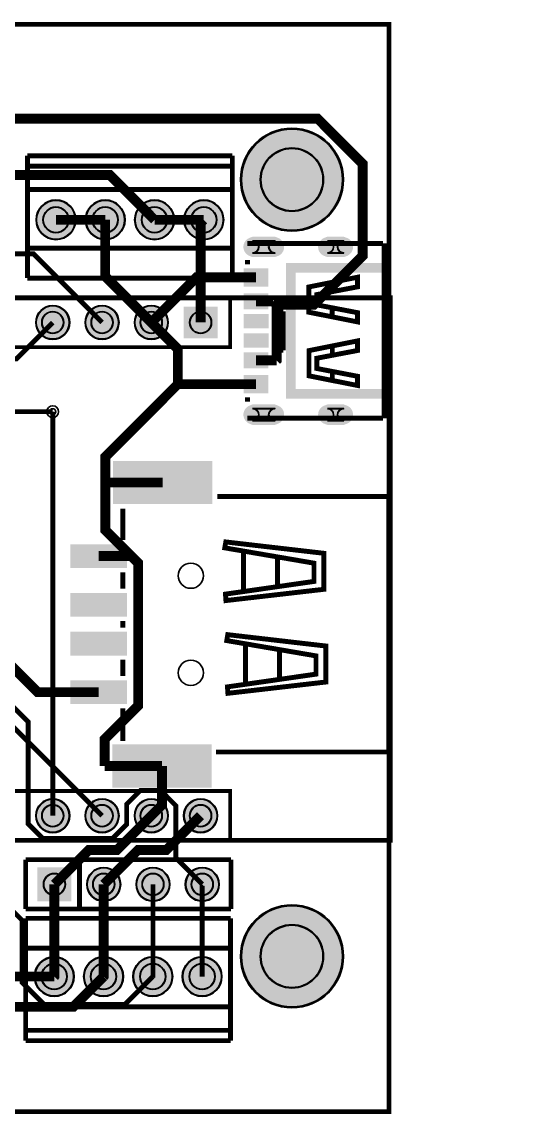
# Model space of a CAD drawing. Header units: millimetres. Extents: x -2.7 to 71.6, y -0.4 to 55.9.
# Drawn here: x 46.3 to 71.6, y -0.4 to 55.9 of the extents above; entities that cross this region are included whole.
import ezdxf

# ---------------------------------------------------------------- set-up
doc = ezdxf.new("R2010")
doc.units = ezdxf.units.MM
for name, color, linetype, true_color in [('BoardOutLine', 7, 'Continuous', 0xff00ff), ('BottomLayer', 7, 'Continuous', 0x0000ff), ('BottomSolderMaskLayer', 7, 'Continuous', 0xaa00ff), ('Document', 7, 'Continuous', 0xffffff), ('Hole', 7, 'Continuous', 0x222222), ('Multi-Layer', 7, 'Continuous', 0xc0c0c0), ('TopLayer', 7, 'Continuous', 0xff0000), ('TopPasteMaskLayer', 7, 'Continuous', 0x808080), ('TopSilkLayer', 7, 'Continuous', 0xffcc00), ('TopSolderMaskLayer', 7, 'Continuous', 0x800080)]:
    doc.layers.add(name, color=color, linetype=linetype, true_color=true_color)

msp = doc.modelspace()

# ---------------------------------------------------------------- hatches: boundary and pattern name
at = {"layer": 'BottomSolderMaskLayer'}
for points in [[(57.556, 47.747, 1), (62.858, 47.747, 1)], [(47.018, 45.678, 1), (49.069, 45.678, 1)], [(49.558, 45.678, 1), (51.609, 45.678, 1)], [(52.098, 45.678, 1), (54.149, 45.678, 1)], [(54.638, 45.678, 1), (56.689, 45.678, 1)], [(58.177, 43.758, -0.785398), (58.177, 44.808), (59.333, 44.808, -0.785398), (59.333, 43.758)], [(62.035, 43.758, -0.785398), (62.035, 44.808), (62.875, 44.808, -0.785398), (62.875, 43.758)], [(47.004, 40.391, 1), (48.754, 40.391, 1)], [(49.544, 40.391, 1), (51.295, 40.391, 1)], [(52.084, 40.391, 1), (53.835, 40.391, 1)], [(56.375, 39.578), (54.624, 39.578), (54.624, 41.204), (56.375, 41.204)], [(58.177, 35.118, -0.785398), (58.177, 36.169), (59.333, 36.169, -0.785398), (59.333, 35.118)], [(62.035, 35.118, -0.785398), (62.035, 36.169), (62.875, 36.169, -0.785398), (62.875, 35.118)], [(47.004, 14.991, 1), (48.754, 14.991, 1)], [(49.544, 14.991, 1), (51.295, 14.991, 1)], [(52.084, 14.991, 1), (53.835, 14.991, 1)], [(54.624, 14.991, 1), (56.375, 14.991, 1)], [(47.09, 12.331), (48.841, 12.331), (48.841, 10.58), (47.09, 10.58)], [(49.63, 11.455, 1), (51.381, 11.455, 1)], [(52.17, 11.455, 1), (53.921, 11.455, 1)], [(54.71, 11.455, 1), (56.461, 11.455, 1)], [(57.556, 7.747, 1), (62.858, 7.747, 1)], [(46.93, 6.706, 1), (48.981, 6.706, 1)], [(49.47, 6.706, 1), (51.521, 6.706, 1)], [(52.01, 6.706, 1), (54.061, 6.706, 1)], [(54.55, 6.706, 1), (56.601, 6.706, 1)]]:
    msp.add_hatch(color=256, dxfattribs=at).paths.add_polyline_path(points)
at = {"layer": 'Document'}
msp.add_hatch(color=256, dxfattribs=at).paths.add_polyline_path([(64.905, 36.463), (59.905, 36.463), (59.905, 43.463), (64.905, 43.463), (64.905, 42.963), (60.405, 42.963), (60.405, 36.963), (64.905, 36.963)])
at = {"layer": 'Multi-Layer'}
for points in [[(47.044, 45.678, 1), (49.044, 45.678, 1)], [(49.584, 45.678, 1), (51.584, 45.678, 1)], [(52.124, 45.678, 1), (54.124, 45.678, 1)], [(54.664, 45.678, 1), (56.664, 45.678, 1)], [(58.205, 43.783, -0.785398), (58.205, 44.783), (59.305, 44.783, -0.785398), (59.305, 43.783)], [(62.055, 43.783, -0.785398), (62.055, 44.783), (62.855, 44.783, -0.785398), (62.855, 43.783)], [(47.029, 40.391, 1), (48.729, 40.391, 1)], [(49.569, 40.391, 1), (51.269, 40.391, 1)], [(52.109, 40.391, 1), (53.809, 40.391, 1)], [(56.349, 39.604), (54.649, 39.604), (54.649, 41.179), (56.349, 41.179)], [(58.205, 35.143, -0.785398), (58.205, 36.143), (59.305, 36.143, -0.785398), (59.305, 35.143)], [(62.055, 35.143, -0.785398), (62.055, 36.143), (62.855, 36.143, -0.785398), (62.855, 35.143)], [(47.029, 14.991, 1), (48.729, 14.991, 1)], [(49.569, 14.991, 1), (51.269, 14.991, 1)], [(52.109, 14.991, 1), (53.809, 14.991, 1)], [(54.649, 14.991, 1), (56.349, 14.991, 1)], [(47.115, 12.305), (48.815, 12.305), (48.815, 10.605), (47.115, 10.605)], [(49.655, 11.455, 1), (51.355, 11.455, 1)], [(52.195, 11.455, 1), (53.895, 11.455, 1)], [(54.735, 11.455, 1), (56.435, 11.455, 1)], [(46.956, 6.706, 1), (48.956, 6.706, 1)], [(49.496, 6.706, 1), (51.496, 6.706, 1)], [(52.036, 6.706, 1), (54.036, 6.706, 1)], [(54.576, 6.706, 1), (56.576, 6.706, 1)]]:
    msp.add_hatch(color=256, dxfattribs=at).paths.add_polyline_path(points)
at = {"layer": 'TopLayer'}
for points in [[(57.755, 42.263), (57.755, 43.163), (58.955, 43.163), (58.955, 42.263)], [(57.755, 41.083), (57.755, 41.883), (58.955, 41.883), (58.955, 41.083)], [(57.755, 40.113), (57.755, 40.813), (58.955, 40.813), (58.955, 40.113)], [(57.755, 39.113), (57.755, 39.813), (58.955, 39.813), (58.955, 39.113)], [(57.755, 38.043), (57.755, 38.843), (58.955, 38.843), (58.955, 38.043)], [(57.755, 36.763), (57.755, 37.663), (58.955, 37.663), (58.955, 36.763)], [(56.046, 33.25), (56.046, 31.05), (51.046, 31.05), (51.046, 33.25)], [(51.646, 28.96), (51.646, 27.76), (48.846, 27.76), (48.846, 28.96)], [(51.646, 26.45), (51.646, 25.25), (48.846, 25.25), (48.846, 26.45)], [(51.646, 24.45), (51.646, 23.25), (48.846, 23.25), (48.846, 24.45)], [(51.646, 21.95), (51.646, 20.75), (48.846, 20.75), (48.846, 21.95)], [(56.009, 18.65), (56.009, 16.45), (51.009, 16.45), (51.009, 18.65)]]:
    msp.add_hatch(color=256, dxfattribs=at).paths.add_polyline_path(points)
at = {"layer": 'TopPasteMaskLayer'}
for points in [[(59.805, 44.271), (59.804, 44.246), (59.801, 44.221), (59.798, 44.196), (59.793, 44.172), (59.786, 44.148), (59.779, 44.124), (59.771, 44.1), (59.761, 44.077), (59.75, 44.055), (59.738, 44.033), (59.725, 44.012), (59.711, 43.991), (59.696, 43.971), (59.68, 43.952), (59.663, 43.934), (59.645, 43.917), (59.627, 43.9), (59.607, 43.885), (59.587, 43.87), (59.566, 43.856), (59.544, 43.844), (59.522, 43.833), (59.499, 43.822), (59.476, 43.813), (59.453, 43.805), (59.429, 43.799), (59.404, 43.793), (59.38, 43.789), (59.355, 43.786), (59.33, 43.784), (59.305, 43.783), (58.205, 43.783), (58.18, 43.784), (58.155, 43.786), (58.131, 43.789), (58.106, 43.793), (58.082, 43.799), (58.058, 43.805), (58.034, 43.813), (58.011, 43.822), (57.988, 43.833), (57.966, 43.844), (57.944, 43.856), (57.923, 43.87), (57.903, 43.885), (57.884, 43.9), (57.865, 43.917), (57.847, 43.934), (57.83, 43.952), (57.814, 43.971), (57.799, 43.991), (57.785, 44.012), (57.772, 44.033), (57.76, 44.055), (57.749, 44.077), (57.74, 44.1), (57.731, 44.124), (57.724, 44.148), (57.718, 44.172), (57.713, 44.196), (57.709, 44.221), (57.707, 44.246), (57.705, 44.271), (57.705, 44.296), (57.707, 44.32), (57.709, 44.345), (57.713, 44.37), (57.718, 44.394), (57.724, 44.418), (57.731, 44.442), (57.74, 44.466), (57.749, 44.489), (57.76, 44.511), (57.772, 44.533), (57.785, 44.554), (57.799, 44.575), (57.814, 44.595), (57.83, 44.614), (57.847, 44.632), (57.865, 44.65), (57.884, 44.666), (57.903, 44.682), (57.923, 44.696), (57.944, 44.71), (57.966, 44.722), (57.988, 44.734), (58.011, 44.744), (58.034, 44.753), (58.058, 44.761), (58.082, 44.768), (58.106, 44.773), (58.131, 44.777), (58.155, 44.781), (58.18, 44.782), (58.205, 44.783), (59.305, 44.783), (59.33, 44.782), (59.355, 44.781), (59.38, 44.777), (59.404, 44.773), (59.429, 44.768), (59.453, 44.761), (59.476, 44.753), (59.499, 44.744), (59.522, 44.734), (59.544, 44.722), (59.566, 44.71), (59.587, 44.696), (59.607, 44.682), (59.627, 44.666), (59.645, 44.65), (59.663, 44.632), (59.68, 44.614), (59.696, 44.595), (59.711, 44.575), (59.725, 44.554), (59.738, 44.533), (59.75, 44.511), (59.761, 44.489), (59.771, 44.466), (59.779, 44.442), (59.786, 44.418), (59.793, 44.394), (59.798, 44.37), (59.801, 44.345), (59.804, 44.32), (59.805, 44.296)], [(63.355, 44.271), (63.354, 44.246), (63.351, 44.221), (63.348, 44.196), (63.343, 44.172), (63.336, 44.148), (63.329, 44.124), (63.321, 44.1), (63.311, 44.077), (63.3, 44.055), (63.288, 44.033), (63.275, 44.012), (63.261, 43.991), (63.246, 43.971), (63.23, 43.952), (63.213, 43.934), (63.195, 43.917), (63.177, 43.9), (63.157, 43.885), (63.137, 43.87), (63.116, 43.856), (63.094, 43.844), (63.072, 43.833), (63.049, 43.822), (63.026, 43.813), (63.003, 43.805), (62.979, 43.799), (62.954, 43.793), (62.93, 43.789), (62.905, 43.786), (62.88, 43.784), (62.855, 43.783), (62.055, 43.783), (62.03, 43.784), (62.005, 43.786), (61.981, 43.789), (61.956, 43.793), (61.932, 43.799), (61.908, 43.805), (61.884, 43.813), (61.861, 43.822), (61.838, 43.833), (61.816, 43.844), (61.794, 43.856), (61.774, 43.87), (61.753, 43.885), (61.734, 43.9), (61.715, 43.917), (61.697, 43.934), (61.68, 43.952), (61.664, 43.971), (61.649, 43.991), (61.635, 44.012), (61.622, 44.033), (61.61, 44.055), (61.599, 44.077), (61.59, 44.1), (61.581, 44.124), (61.574, 44.148), (61.568, 44.172), (61.563, 44.196), (61.559, 44.221), (61.557, 44.246), (61.555, 44.271), (61.555, 44.296), (61.557, 44.32), (61.559, 44.345), (61.563, 44.37), (61.568, 44.394), (61.574, 44.419), (61.581, 44.442), (61.59, 44.466), (61.599, 44.489), (61.61, 44.511), (61.622, 44.533), (61.635, 44.554), (61.649, 44.575), (61.664, 44.595), (61.68, 44.614), (61.697, 44.632), (61.715, 44.65), (61.734, 44.666), (61.753, 44.682), (61.774, 44.696), (61.794, 44.71), (61.816, 44.722), (61.838, 44.734), (61.861, 44.744), (61.884, 44.753), (61.908, 44.761), (61.932, 44.768), (61.956, 44.773), (61.981, 44.778), (62.005, 44.781), (62.03, 44.782), (62.055, 44.783), (62.855, 44.783), (62.88, 44.782), (62.905, 44.781), (62.93, 44.778), (62.954, 44.773), (62.979, 44.768), (63.003, 44.761), (63.026, 44.753), (63.049, 44.744), (63.072, 44.734), (63.094, 44.722), (63.116, 44.71), (63.137, 44.696), (63.157, 44.682), (63.177, 44.666), (63.195, 44.65), (63.213, 44.632), (63.23, 44.614), (63.246, 44.595), (63.261, 44.575), (63.275, 44.554), (63.288, 44.533), (63.3, 44.511), (63.311, 44.489), (63.321, 44.466), (63.329, 44.442), (63.336, 44.419), (63.343, 44.394), (63.348, 44.37), (63.351, 44.345), (63.354, 44.32), (63.355, 44.296)], [(57.755, 42.263), (57.755, 43.163), (58.955, 43.163), (58.955, 42.263)], [(57.755, 41.083), (57.755, 41.883), (58.955, 41.883), (58.955, 41.083)], [(57.755, 40.113), (57.755, 40.813), (58.955, 40.813), (58.955, 40.113)], [(57.755, 39.113), (57.755, 39.813), (58.955, 39.813), (58.955, 39.113)], [(57.755, 38.043), (57.755, 38.843), (58.955, 38.843), (58.955, 38.043)], [(57.755, 36.763), (57.755, 37.663), (58.955, 37.663), (58.955, 36.763)], [(59.805, 35.631), (59.804, 35.606), (59.801, 35.581), (59.798, 35.556), (59.793, 35.532), (59.786, 35.508), (59.779, 35.484), (59.771, 35.461), (59.761, 35.438), (59.75, 35.415), (59.738, 35.393), (59.725, 35.372), (59.711, 35.351), (59.696, 35.332), (59.68, 35.312), (59.663, 35.294), (59.645, 35.277), (59.627, 35.26), (59.607, 35.245), (59.587, 35.23), (59.566, 35.217), (59.544, 35.204), (59.522, 35.193), (59.499, 35.183), (59.476, 35.173), (59.453, 35.165), (59.429, 35.159), (59.404, 35.153), (59.38, 35.149), (59.355, 35.146), (59.33, 35.144), (59.305, 35.143), (58.205, 35.143), (58.18, 35.144), (58.155, 35.146), (58.131, 35.149), (58.106, 35.153), (58.082, 35.159), (58.058, 35.165), (58.034, 35.173), (58.011, 35.183), (57.988, 35.193), (57.966, 35.204), (57.944, 35.217), (57.923, 35.23), (57.903, 35.245), (57.884, 35.26), (57.865, 35.277), (57.847, 35.294), (57.83, 35.312), (57.814, 35.332), (57.799, 35.351), (57.785, 35.372), (57.772, 35.393), (57.76, 35.415), (57.749, 35.438), (57.74, 35.461), (57.731, 35.484), (57.724, 35.508), (57.718, 35.532), (57.713, 35.556), (57.709, 35.581), (57.707, 35.606), (57.705, 35.631), (57.705, 35.656), (57.707, 35.681), (57.709, 35.705), (57.713, 35.73), (57.718, 35.755), (57.724, 35.779), (57.731, 35.802), (57.74, 35.826), (57.749, 35.849), (57.76, 35.871), (57.772, 35.893), (57.785, 35.915), (57.799, 35.935), (57.814, 35.955), (57.83, 35.974), (57.847, 35.992), (57.865, 36.01), (57.884, 36.026), (57.903, 36.042), (57.923, 36.056), (57.944, 36.07), (57.966, 36.082), (57.988, 36.094), (58.011, 36.104), (58.034, 36.113), (58.058, 36.121), (58.082, 36.128), (58.106, 36.133), (58.131, 36.138), (58.155, 36.141), (58.18, 36.143), (58.205, 36.143), (59.305, 36.143), (59.33, 36.143), (59.355, 36.141), (59.38, 36.138), (59.404, 36.133), (59.429, 36.128), (59.453, 36.121), (59.476, 36.113), (59.499, 36.104), (59.522, 36.094), (59.544, 36.082), (59.566, 36.07), (59.587, 36.056), (59.607, 36.042), (59.627, 36.026), (59.645, 36.01), (59.663, 35.992), (59.68, 35.974), (59.696, 35.955), (59.711, 35.935), (59.725, 35.915), (59.738, 35.893), (59.75, 35.871), (59.761, 35.849), (59.771, 35.826), (59.779, 35.802), (59.786, 35.779), (59.793, 35.755), (59.798, 35.73), (59.801, 35.705), (59.804, 35.681), (59.805, 35.656)], [(63.355, 35.631), (63.354, 35.606), (63.351, 35.581), (63.348, 35.556), (63.343, 35.532), (63.336, 35.508), (63.329, 35.484), (63.321, 35.461), (63.311, 35.438), (63.3, 35.415), (63.288, 35.393), (63.275, 35.372), (63.261, 35.351), (63.246, 35.332), (63.23, 35.312), (63.213, 35.294), (63.195, 35.277), (63.177, 35.26), (63.157, 35.245), (63.137, 35.23), (63.116, 35.217), (63.094, 35.204), (63.072, 35.193), (63.049, 35.183), (63.026, 35.173), (63.003, 35.165), (62.979, 35.159), (62.954, 35.153), (62.93, 35.149), (62.905, 35.146), (62.88, 35.144), (62.855, 35.143), (62.055, 35.143), (62.03, 35.144), (62.005, 35.146), (61.981, 35.149), (61.956, 35.153), (61.932, 35.159), (61.908, 35.165), (61.884, 35.173), (61.861, 35.183), (61.838, 35.193), (61.816, 35.204), (61.794, 35.217), (61.774, 35.23), (61.753, 35.245), (61.734, 35.26), (61.715, 35.277), (61.697, 35.294), (61.68, 35.312), (61.664, 35.332), (61.649, 35.351), (61.635, 35.372), (61.622, 35.393), (61.61, 35.415), (61.599, 35.438), (61.59, 35.461), (61.581, 35.484), (61.574, 35.508), (61.568, 35.532), (61.563, 35.556), (61.559, 35.581), (61.557, 35.606), (61.555, 35.631), (61.555, 35.656), (61.557, 35.681), (61.559, 35.705), (61.563, 35.73), (61.568, 35.755), (61.574, 35.779), (61.581, 35.802), (61.59, 35.826), (61.599, 35.849), (61.61, 35.871), (61.622, 35.893), (61.635, 35.915), (61.649, 35.935), (61.664, 35.955), (61.68, 35.974), (61.697, 35.992), (61.715, 36.01), (61.734, 36.026), (61.753, 36.042), (61.774, 36.056), (61.794, 36.07), (61.816, 36.082), (61.838, 36.094), (61.861, 36.104), (61.884, 36.113), (61.908, 36.121), (61.932, 36.128), (61.956, 36.133), (61.981, 36.138), (62.005, 36.141), (62.03, 36.143), (62.055, 36.143), (62.855, 36.143), (62.88, 36.143), (62.905, 36.141), (62.93, 36.138), (62.954, 36.133), (62.979, 36.128), (63.003, 36.121), (63.026, 36.113), (63.049, 36.104), (63.072, 36.094), (63.094, 36.082), (63.116, 36.07), (63.137, 36.056), (63.157, 36.042), (63.177, 36.026), (63.195, 36.01), (63.213, 35.992), (63.23, 35.974), (63.246, 35.955), (63.261, 35.935), (63.275, 35.915), (63.288, 35.893), (63.3, 35.871), (63.311, 35.849), (63.321, 35.826), (63.329, 35.802), (63.336, 35.779), (63.343, 35.755), (63.348, 35.73), (63.351, 35.705), (63.354, 35.681), (63.355, 35.656)], [(56.046, 33.25), (56.046, 31.05), (51.046, 31.05), (51.046, 33.25)], [(51.646, 28.96), (51.646, 27.76), (48.846, 27.76), (48.846, 28.96)], [(51.646, 26.45), (51.646, 25.25), (48.846, 25.25), (48.846, 26.45)], [(51.646, 24.45), (51.646, 23.25), (48.846, 23.25), (48.846, 24.45)], [(51.646, 21.95), (51.646, 20.75), (48.846, 20.75), (48.846, 21.95)], [(56.009, 18.65), (56.009, 16.45), (51.009, 16.45), (51.009, 18.65)]]:
    msp.add_hatch(color=256, dxfattribs=at).paths.add_polyline_path(points)
at = {"layer": 'TopSolderMaskLayer'}
for points in [[(57.556, 47.747, 1), (62.858, 47.747, 1)], [(47.018, 45.678, 1), (49.069, 45.678, 1)], [(49.558, 45.678, 1), (51.609, 45.678, 1)], [(52.098, 45.678, 1), (54.149, 45.678, 1)], [(54.638, 45.678, 1), (56.689, 45.678, 1)], [(58.177, 43.758, -0.785398), (58.177, 44.808), (59.333, 44.808, -0.785398), (59.333, 43.758)], [(62.035, 43.758, -0.785398), (62.035, 44.808), (62.875, 44.808, -0.785398), (62.875, 43.758)], [(57.721, 42.244), (57.721, 43.182), (58.989, 43.182), (58.989, 42.244)], [(57.717, 41.066), (57.717, 41.9), (58.993, 41.9), (58.993, 41.066)], [(47.004, 40.391, 1), (48.754, 40.391, 1)], [(49.544, 40.391, 1), (51.295, 40.391, 1)], [(52.084, 40.391, 1), (53.835, 40.391, 1)], [(56.375, 39.578), (54.624, 39.578), (54.624, 41.204), (56.375, 41.204)], [(57.712, 40.098), (57.712, 40.828), (58.999, 40.828), (58.999, 40.098)], [(57.712, 39.098), (57.712, 39.828), (58.999, 39.828), (58.999, 39.098)], [(57.717, 38.026), (57.717, 38.86), (58.993, 38.86), (58.993, 38.026)], [(57.721, 36.744), (57.721, 37.682), (58.989, 37.682), (58.989, 36.744)], [(58.177, 35.118, -0.785398), (58.177, 36.169), (59.333, 36.169, -0.785398), (59.333, 35.118)], [(62.035, 35.118, -0.785398), (62.035, 36.169), (62.875, 36.169, -0.785398), (62.875, 35.118)], [(56.104, 33.261), (56.104, 31.039), (50.988, 31.039), (50.988, 33.261)], [(51.705, 28.971), (51.705, 27.749), (48.787, 27.749), (48.787, 28.971)], [(51.705, 26.461), (51.705, 25.239), (48.787, 25.239), (48.787, 26.461)], [(51.705, 24.461), (51.705, 23.239), (48.787, 23.239), (48.787, 24.461)], [(51.705, 21.961), (51.705, 20.739), (48.787, 20.739), (48.787, 21.961)], [(56.066, 18.661), (56.066, 16.439), (50.951, 16.439), (50.951, 18.661)], [(47.004, 14.991, 1), (48.754, 14.991, 1)], [(49.544, 14.991, 1), (51.295, 14.991, 1)], [(52.084, 14.991, 1), (53.835, 14.991, 1)], [(54.624, 14.991, 1), (56.375, 14.991, 1)], [(47.09, 12.331), (48.841, 12.331), (48.841, 10.58), (47.09, 10.58)], [(49.63, 11.455, 1), (51.381, 11.455, 1)], [(52.17, 11.455, 1), (53.921, 11.455, 1)], [(54.71, 11.455, 1), (56.461, 11.455, 1)], [(57.556, 7.747, 1), (62.858, 7.747, 1)], [(46.93, 6.706, 1), (48.981, 6.706, 1)], [(49.47, 6.706, 1), (51.521, 6.706, 1)], [(52.01, 6.706, 1), (54.061, 6.706, 1)], [(54.55, 6.706, 1), (56.601, 6.706, 1)]]:
    msp.add_hatch(color=256, dxfattribs=at).paths.add_polyline_path(points)

# ---------------------------------------------------------------- linework, layer by layer
at = {"layer": 'BoardOutLine', "const_width": 0.254}
msp.add_lwpolyline([(0.207, 55.747), (0.207, -0.253), (65.207, -0.253), (65.207, 55.747), (0.207, 55.747)], close=True, dxfattribs=at)
at = {"layer": 'BottomLayer'}
for points, const_width in [([(50.584, 45.678), (50.584, 42.767), (52.959, 40.391)], 0.508), ([(55.664, 45.678), (55.499, 45.514), (55.499, 40.391)], 0.508), ([(55.585, 11.455), (54.229, 12.812), (54.229, 15.501), (53.439, 16.291), (52.396, 16.291), (51.689, 15.584), (51.689, 14.55), (50.949, 13.81), (47.38, 13.81), (46.609, 14.58), (46.609, 19.832), (33.909, 32.532), (33.909, 41.375), (34.082, 41.547)], 0.254), ([(22.479, 40.391), (22.479, 33.079), (38.989, 16.569), (38.989, 14.511), (40.169, 13.332), (42.573, 13.332), (46.304, 9.601), (46.304, 6.407), (47.445, 5.266), (51.596, 5.266), (53.036, 6.706)], 0.254), ([(47.879, 14.991), (47.879, 35.798)], 0.254), ([(52.959, 14.991), (51.191, 13.223), (49.733, 13.223), (47.965, 11.455)], 0.508), ([(47.956, 6.706), (47.965, 6.716), (47.965, 11.455)], 0.508), ([(50.496, 6.706), (50.505, 6.716), (50.505, 11.455)], 0.508), ([(53.036, 6.706), (53.045, 6.716), (53.045, 11.455)], 0.254), ([(55.576, 6.706), (55.576, 11.446), (55.585, 11.455)], 0.254)]:
    msp.add_lwpolyline(points, dxfattribs=dict(at, const_width=const_width))
at = {"layer": 'BottomSolderMaskLayer'}
for points in [[(58.177, 44.598), (59.333, 44.598)], [(62.035, 44.598), (62.876, 44.598)], [(58.177, 43.968), (59.333, 43.968)], [(62.035, 43.968), (62.876, 43.968)], [(58.177, 35.958), (59.333, 35.958)], [(62.035, 35.958), (62.876, 35.958)], [(58.177, 35.328), (59.333, 35.328)], [(62.035, 35.328), (62.876, 35.328)]]:
    msp.add_lwpolyline(points, close=True, dxfattribs=at)
for centre, radius in [((60.207, 47.747), 2.651), ((60.206, 47.747), 1.631), ((48.044, 45.678), 1.025), ((50.584, 45.678), 1.025), ((53.124, 45.678), 1.025), ((55.664, 45.678), 1.025), ((48.044, 45.678), 0.667), ((50.584, 45.678), 0.667), ((53.124, 45.678), 0.667), ((55.664, 45.678), 0.667), ((47.879, 40.391), 0.875), ((50.419, 40.391), 0.875), ((52.959, 40.391), 0.875), ((47.879, 40.391), 0.566), ((50.419, 40.391), 0.566), ((52.959, 40.391), 0.566), ((55.499, 40.391), 0.566), ((47.879, 14.991), 0.875), ((50.419, 14.991), 0.875), ((52.959, 14.991), 0.875), ((55.499, 14.991), 0.875), ((47.879, 14.991), 0.566), ((50.419, 14.991), 0.566), ((52.959, 14.991), 0.566), ((55.499, 14.991), 0.566), ((47.965, 11.455), 0.566), ((50.505, 11.455), 0.875), ((50.505, 11.455), 0.566), ((53.045, 11.455), 0.875), ((53.045, 11.455), 0.566), ((55.585, 11.455), 0.875), ((55.585, 11.455), 0.566), ((60.207, 7.747), 2.651), ((60.206, 7.747), 1.631), ((47.956, 6.706), 1.025), ((47.955, 6.706), 0.667), ((50.496, 6.706), 1.025), ((50.495, 6.706), 0.667), ((53.036, 6.706), 1.025), ((53.035, 6.706), 0.667), ((55.576, 6.706), 1.025), ((55.575, 6.706), 0.667)]:
    msp.add_circle(centre, radius, dxfattribs=at)
for centre, start, end in [((58.177, 44.283), 270, 90), ((59.333, 44.283), 90, 270), ((62.035, 44.283), 270, 90), ((62.876, 44.283), 90, 270), ((58.177, 35.643), 270, 90), ((59.333, 35.643), 90, 270), ((62.035, 35.643), 270, 90), ((62.876, 35.643), 90, 270)]:
    msp.add_arc(centre, 0.315, start, end, dxfattribs=at)
at = {"layer": 'Hole'}
msp.add_circle((47.879, 35.798), 0.153, dxfattribs=at)
at = {"layer": 'Multi-Layer'}
for points in [[(58.205, 44.583), (59.305, 44.583)], [(62.055, 44.583), (62.855, 44.583)], [(58.205, 43.983), (59.305, 43.983)], [(62.055, 43.983), (62.855, 43.983)], [(58.205, 35.943), (59.305, 35.943)], [(62.055, 35.943), (62.855, 35.943)], [(58.205, 35.343), (59.305, 35.343)], [(62.055, 35.343), (62.855, 35.343)]]:
    msp.add_lwpolyline(points, close=True, dxfattribs=at)
for centre, radius in [((60.207, 47.747), 2.6), ((60.206, 47.747), 1.6), ((48.044, 45.678), 1), ((48.044, 45.678), 0.65), ((50.584, 45.678), 1), ((50.584, 45.678), 0.65), ((53.124, 45.678), 1), ((53.124, 45.678), 0.65), ((55.664, 45.678), 1), ((55.664, 45.678), 0.65), ((47.879, 40.391), 0.85), ((50.419, 40.391), 0.85), ((52.959, 40.391), 0.85), ((47.879, 40.391), 0.55), ((50.419, 40.391), 0.55), ((52.959, 40.391), 0.55), ((55.499, 40.391), 0.55), ((47.879, 35.798), 0.305), ((54.996, 27.35), 0.65), ((54.996, 22.35), 0.65), ((47.879, 14.991), 0.85), ((50.419, 14.991), 0.85), ((52.959, 14.991), 0.85), ((55.499, 14.991), 0.85), ((47.879, 14.991), 0.55), ((50.419, 14.991), 0.55), ((52.959, 14.991), 0.55), ((55.499, 14.991), 0.55), ((47.965, 11.455), 0.55), ((50.505, 11.455), 0.85), ((50.505, 11.455), 0.55), ((53.045, 11.455), 0.85), ((53.045, 11.455), 0.55), ((55.585, 11.455), 0.85), ((55.585, 11.455), 0.55), ((60.207, 7.747), 2.6), ((60.206, 7.747), 1.6), ((47.956, 6.706), 1), ((47.955, 6.706), 0.65), ((50.496, 6.706), 1), ((50.495, 6.706), 0.65), ((53.036, 6.706), 1), ((53.035, 6.706), 0.65), ((55.576, 6.706), 1), ((55.575, 6.706), 0.65)]:
    msp.add_circle(centre, radius, dxfattribs=at)
for centre, start, end in [((58.205, 44.283), 270, 90), ((59.305, 44.283), 90, 270), ((62.055, 44.283), 270, 90), ((62.855, 44.283), 90, 270), ((58.205, 35.643), 270, 90), ((59.305, 35.643), 90, 270), ((62.055, 35.643), 270, 90), ((62.855, 35.643), 90, 270)]:
    msp.add_arc(centre, 0.3, start, end, dxfattribs=at)
at = {"layer": 'TopLayer'}
for points, const_width in [([(59.414, 41.305), (61.325, 41.305), (63.855, 43.834), (63.855, 48.563), (61.529, 50.889), (22.051, 50.889)], 0.508), ([(53.124, 45.678), (50.814, 47.988), (14.699, 47.988), (11.48, 44.768), (11.48, 43.017)], 0.508), ([(30.687, 45.678), (32.445, 43.92), (46.89, 43.92), (50.419, 40.391)], 0.254), ([(48.044, 45.678), (50.584, 45.678)], 0.508), ([(53.124, 45.678), (55.664, 45.678)], 0.508), ([(58.355, 42.713), (55.281, 42.713), (52.959, 40.391)], 0.508), ([(58.355, 41.483), (59.235, 41.483)], 0.508), ([(59.235, 41.483), (59.414, 41.305)], 0.508), ([(59.414, 41.305), (59.414, 38.444), (59.413, 38.443)], 0.508), ([(47.879, 40.391), (46.005, 38.517), (11.48, 38.517)], 0.254), ([(54.325, 37.213), (54.325, 39.026), (52.959, 40.391)], 0.508), ([(58.355, 38.443), (59.413, 38.443)], 0.508), ([(54.325, 37.213), (50.589, 33.477), (50.589, 32.15)], 0.508), ([(58.355, 37.213), (54.325, 37.213)], 0.508), ([(47.879, 35.798), (15.836, 35.798), (15.823, 35.785)], 0.254), ([(53.546, 32.15), (50.589, 32.15)], 0.508), ([(50.589, 32.15), (50.589, 29.697), (51.926, 28.36)], 0.508), ([(50.246, 28.36), (51.926, 28.36)], 0.508), ([(51.926, 28.36), (52.279, 28.007), (52.279, 20.651), (50.551, 18.923), (50.551, 17.55)], 0.508), ([(10.592, 24.677), (43.78, 24.677), (47.107, 21.35), (50.246, 21.35)], 0.508), ([(17.07, 23.754), (41.656, 23.754), (50.419, 14.991)], 0.254), ([(53.508, 17.55), (50.551, 17.55)], 0.508), ([(52.959, 14.991), (53.508, 15.541), (53.508, 17.55)], 0.508), ([(55.499, 14.991), (53.731, 13.223), (52.273, 13.223), (50.505, 11.455)], 0.508), ([(14.304, 9.661), (18.817, 5.148), (48.937, 5.148), (50.496, 6.706)], 0.508), ([(47.956, 6.706), (19.799, 6.706), (16.844, 9.661)], 0.508)]:
    msp.add_lwpolyline(points, dxfattribs=dict(at, const_width=const_width))
at = {"layer": 'TopSilkLayer'}
for points, const_width in [([(46.574, 42.678), (46.574, 48.978)], 0.254), ([(57.134, 48.978), (46.574, 48.978)], 0.254), ([(57.134, 42.678), (57.134, 48.978)], 0.254), ([(57.134, 48.448), (46.574, 48.448)], 0.254), ([(57.134, 47.24), (46.574, 47.24)], 0.254), ([(57.915, 44.463), (64.905, 44.463)], 0.25), ([(64.955, 35.463), (64.955, 44.463)], 0.25), ([(57.134, 44.22), (46.574, 44.22)], 0.254), ([(57.915, 43.392), (57.915, 43.614)], 0.25), ([(57.134, 42.678), (46.574, 42.678)], 0.254), ([(62.283, 42.021), (62.283, 42.421)], 0.254), ([(54.864, 39.121), (57.023, 39.121), (57.023, 41.661), (18.415, 41.661), (18.415, 39.121), (18.669, 39.121)], 0.203), ([(59.755, 40.963), (59.355, 40.963), (59.355, 40.363), (59.155, 40.363)], 0.25), ([(59.755, 38.953), (59.755, 40.973)], 0.25), ([(62.283, 40.722), (62.283, 41.121)], 0.254), ([(59.355, 39.563), (59.155, 39.563)], 0.25), ([(59.755, 38.963), (59.355, 38.963), (59.355, 39.563)], 0.25), ([(18.669, 39.121), (54.864, 39.121)], 0.203), ([(62.288, 38.745), (62.288, 39.145)], 0.254), ([(62.288, 37.445), (62.288, 37.844)], 0.254), ([(57.915, 36.312), (57.915, 36.534)], 0.25), ([(57.915, 35.463), (64.905, 35.463)], 0.25), ([(56.286, 18.27), (65.196, 18.27), (65.196, 31.43), (56.366, 31.43)], 0.254), ([(51.496, 29.191), (51.496, 30.8)], 0.254), ([(57.712, 26.498), (57.712, 28.58)], 0.254), ([(59.465, 26.828), (59.465, 28.276)], 0.254), ([(51.496, 26.681), (51.496, 27.529)], 0.254), ([(51.496, 24.681), (51.496, 25.019)], 0.254), ([(57.814, 21.722), (57.814, 23.805)], 0.254), ([(59.566, 22.053), (59.566, 23.5)], 0.254), ([(51.496, 22.181), (51.496, 23.019)], 0.254), ([(51.496, 18.84), (51.496, 20.519)], 0.254), ([(20.574, 16.261), (18.415, 16.261), (18.415, 13.721), (57.023, 13.721), (57.023, 16.261), (56.769, 16.261)], 0.203), ([(56.769, 16.261), (20.574, 16.261)], 0.203), ([(46.485, 12.725), (57.065, 12.725)], 0.254), ([(46.485, 12.725), (46.485, 10.185)], 0.254), ([(49.259, 12.725), (49.259, 10.185)], 0.254), ([(57.065, 12.725), (57.065, 10.185)], 0.254), ([(46.485, 10.185), (57.065, 10.185)], 0.254), ([(46.485, 9.706), (57.045, 9.706)], 0.254), ([(46.485, 9.706), (46.485, 3.406)], 0.254), ([(57.045, 9.706), (57.045, 3.406)], 0.254), ([(46.485, 8.164), (57.045, 8.164)], 0.254), ([(46.485, 5.144), (57.045, 5.144)], 0.254), ([(46.485, 3.936), (57.045, 3.936)], 0.254), ([(46.485, 3.406), (57.045, 3.406)], 0.254)]:
    msp.add_lwpolyline(points, dxfattribs=dict(at, const_width=const_width))
at = {"layer": 'TopSilkLayer', "const_width": 0.254}
for points in [[(63.583, 40.422), (61.081, 40.92), (61.081, 42.221), (63.583, 42.721), (63.583, 42.226), (61.483, 41.827), (61.483, 41.299), (63.583, 40.897), (63.583, 40.422)], [(13.716, 41.661), (65.278, 41.661), (65.278, 13.721), (13.716, 13.721), (13.716, 41.661)], [(63.588, 37.145), (61.086, 37.643), (61.086, 38.944), (63.588, 39.444), (63.588, 38.949), (61.488, 38.55), (61.488, 38.022), (63.588, 37.62), (63.588, 37.145)], [(56.798, 29.088), (61.852, 28.504), (61.852, 26.65), (56.805, 26.07), (56.78, 26.401), (61.344, 27.056), (61.344, 27.996), (56.747, 28.784), (56.798, 29.088)], [(56.899, 24.313), (61.954, 23.729), (61.954, 21.875), (56.907, 21.294), (56.882, 21.625), (61.446, 22.281), (61.446, 23.221), (56.849, 24.008), (56.899, 24.313)]]:
    msp.add_lwpolyline(points, close=True, dxfattribs=at)
at = {"layer": 'TopSolderMaskLayer'}
for points in [[(58.177, 44.598), (59.333, 44.598)], [(62.035, 44.598), (62.876, 44.598)], [(58.177, 43.968), (59.333, 43.968)], [(62.035, 43.968), (62.876, 43.968)], [(58.177, 35.958), (59.333, 35.958)], [(62.035, 35.958), (62.876, 35.958)], [(58.177, 35.328), (59.333, 35.328)], [(62.035, 35.328), (62.876, 35.328)]]:
    msp.add_lwpolyline(points, close=True, dxfattribs=at)
for centre, radius in [((60.207, 47.747), 2.651), ((60.206, 47.747), 1.631), ((48.044, 45.678), 1.025), ((50.584, 45.678), 1.025), ((53.124, 45.678), 1.025), ((55.664, 45.678), 1.025), ((48.044, 45.678), 0.667), ((50.584, 45.678), 0.667), ((53.124, 45.678), 0.667), ((55.664, 45.678), 0.667), ((47.879, 40.391), 0.875), ((50.419, 40.391), 0.875), ((52.959, 40.391), 0.875), ((47.879, 40.391), 0.566), ((50.419, 40.391), 0.566), ((52.959, 40.391), 0.566), ((55.499, 40.391), 0.566), ((47.879, 14.991), 0.875), ((50.419, 14.991), 0.875), ((52.959, 14.991), 0.875), ((55.499, 14.991), 0.875), ((47.879, 14.991), 0.566), ((50.419, 14.991), 0.566), ((52.959, 14.991), 0.566), ((55.499, 14.991), 0.566), ((47.965, 11.455), 0.566), ((50.505, 11.455), 0.875), ((50.505, 11.455), 0.566), ((53.045, 11.455), 0.875), ((53.045, 11.455), 0.566), ((55.585, 11.455), 0.875), ((55.585, 11.455), 0.566), ((60.207, 7.747), 2.651), ((60.206, 7.747), 1.631), ((47.956, 6.706), 1.025), ((47.955, 6.706), 0.667), ((50.496, 6.706), 1.025), ((50.495, 6.706), 0.667), ((53.036, 6.706), 1.025), ((53.035, 6.706), 0.667), ((55.576, 6.706), 1.025), ((55.575, 6.706), 0.667)]:
    msp.add_circle(centre, radius, dxfattribs=at)
for centre, start, end in [((58.177, 44.283), 270, 90), ((59.333, 44.283), 90, 270), ((62.035, 44.283), 270, 90), ((62.876, 44.283), 90, 270), ((58.177, 35.643), 270, 90), ((59.333, 35.643), 90, 270), ((62.035, 35.643), 270, 90), ((62.876, 35.643), 90, 270)]:
    msp.add_arc(centre, 0.315, start, end, dxfattribs=at)

doc.saveas('drawing.dxf')
